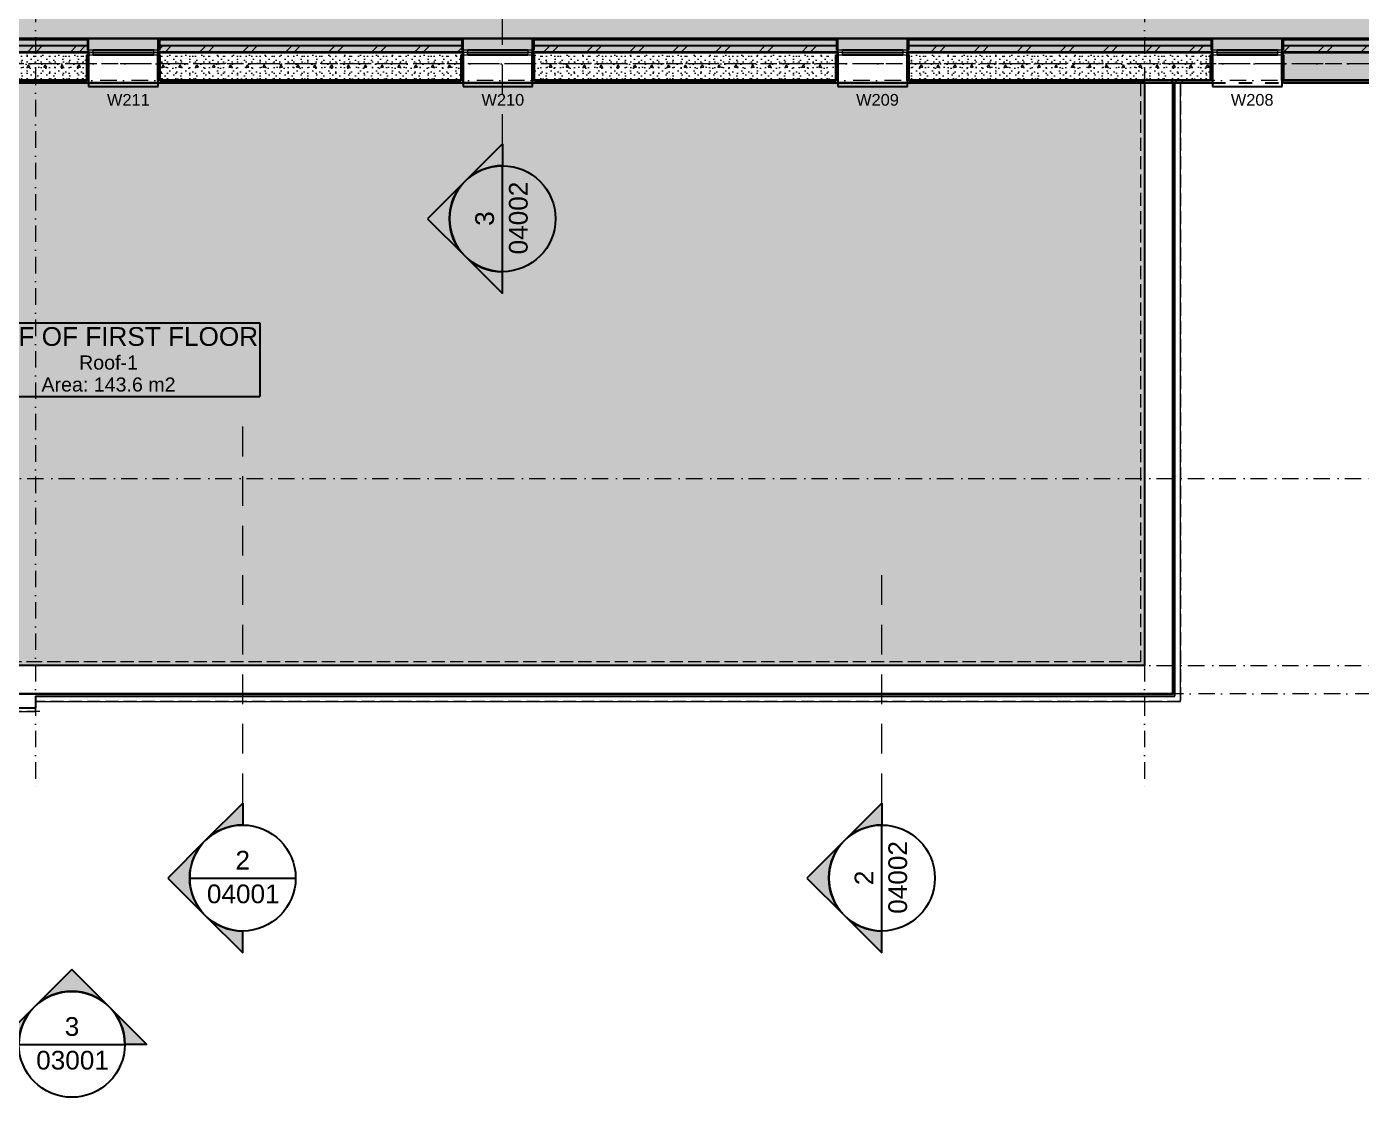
# Model space of a CAD drawing. Header units: millimetres. Extents: x -14278 to 101222, y -22378 to 34603.
# Drawn here: x 75773 to 90033, y -6258 to 5178 of the extents above; entities that cross this region are included whole.
import ezdxf
from ezdxf.enums import TextEntityAlignment as Align

# ---------------------------------------------------------------- set-up
doc = ezdxf.new("R2010")
doc.units = ezdxf.units.MM
doc.header["$MEASUREMENT"] = 0
for name, pattern in [('Dashed', [282.222223, 141.111112, -141.111112]), ('Dot & Dashed', [335.138881, 176.388884, -88.194442, 0, -70.555556]), ('Hidden Line', [195.611112, 141.111112, -54.5]), ('Long Dashed', [529.166651, 317.499995, -211.666656]), ('Wipeout_Contour', [1000, 0, -1000])]:
    doc.linetypes.add(name, pattern=pattern)
for name, color, linetype in [('A-Ee_40_20-M_GeneralFFAndEInternalFixed', 7, 'Continuous'), ('A-Zz_20_10_90-T_TextWindow', 7, 'Continuous'), ('A-Zz_60_50_30-P_MarkerElevation', 7, 'Continuous'), ('A-Zz_60_50_80-P_MarkerSection', 7, 'Continuous'), ('NewA-Ee_25_10-M_WallsExternal', 7, 'Continuous'), ('NewA-Ee_30_10-M_Roofs', 7, 'Continuous'), ('NewA-Ee_30_40-M_Floors', 7, 'Continuous'), ('NewA-SL-M_SpacesExternal', 7, 'Continuous'), ('NewA-SL-M_SpacesInternal', 7, 'Continuous'), ('NewA-Ss_30_25-M_CeilingAndSoffitSystems', 7, 'Continuous'), ('NewA-Zz_35_40_80-M_GridStructural', 7, 'Continuous'), ('NewA-Zz_50_90_00-M_GrossInternal', 7, 'Continuous'), ('NewA-Zz_60_50_90-P_VoidOpening', 7, 'Continuous')]:
    doc.layers.add(name, color=color, linetype=linetype)
doc.styles.add('GENERATED_STYLE_1', font='')
doc.styles.get('GENERATED_STYLE_1').set_extended_font_data('Arial')
pattern_1 = [(0, (59666.91, -1647.22), (0, 86.60254), [0, -50]), (0, (59691.91, -1603.92), (0, 86.60254), [0, -50])]
pattern_2 = [(45, (59666.9, -1647.22), (-229.8097, 229.8097), []), (45, (59620.95, -1601.26), (-229.8097, 229.8097), [])]
pattern_3 = [(0, (59666.9, -1647.22), (0, 311.7692), [30, -150]), (0, (59756.9, -1491.34), (0, 311.7692), [30, -150]), (60, (59666.9, -1647.22), (-270, 155.8846), [30, -150]), (60, (59846.9, -1647.22), (-270, 155.8846), [30, -150]), (120, (59696.9, -1647.22), (270, 155.8846), [30, -150]), (120, (59876.9, -1647.22), (270, 155.8846), [30, -150]), (0, (59666.91, -1617.224), (0, 60), [0, -60, 0, -90]), (45, (59696.91, -1617.224), (-42.42641, 42.42641), [0, -45, 0, -75])]
pattern_4 = [(45, (59666.91, -1472.224), (-55.68466, 55.68466), [0, -52.5, 0, -78.75]), (110, (59841.91, -1472.224), (74.0008, 26.93409), [0, -38.5, 0, -66.5])]

# ---------------------------------------------------------------- blocks, each defined once
blk = doc.blocks.new('Beam_9_2', base_point=(87717, -1647))
at = {"layer": 'NewA-Ee_25_10-M_WallsExternal', "linetype": 'Continuous'}
for p, q in [((87717, 4578), (68017, 4578)), ((87717, 4578), (87717, -1647)), ((87717, -1647), (68017, -1647))]:
    blk.add_line(p, q, dxfattribs=at)
at = {"layer": 'NewA-Ee_25_10-M_WallsExternal', "color": 251, "linetype": 'Dot & Dashed', "lineweight": 13}
blk.add_line((87717, -1647), (68017, -1647), dxfattribs=at)
blk = doc.blocks.new('Slab_29_2', base_point=(91917, 4903))
at = {"layer": 'NewA-Ee_30_40-M_Floors', "linetype": 'Continuous', "lineweight": 13}
blk.add_hatch(color=254, dxfattribs=at).paths.add_polyline_path([(91917, 4903), (91917, 11200), (94367, 11200), (94367, 13452), (59817, 13452), (59817, 4903)])
at = {"layer": 'NewA-Ee_30_40-M_Floors', "color": 6, "linetype": 'Continuous', "lineweight": 13, "flags": 128}
blk.add_lwpolyline([(91917, 4903), (59817, 4903), (59817, 13452), (94367, 13452), (94367, 11200), (91917, 11200)], close=True, dxfattribs=at)
blk = doc.blocks.new('HALL_217_37_2', base_point=(63401, 5739))
at = {"layer": 'NewA-SL-M_SpacesInternal', "color": 253, "linetype": 'Continuous', "lineweight": 13}
blk.add_line((65167, 5053), (91917, 5053), dxfattribs=at)
at = {"layer": 'NewA-SL-M_SpacesInternal', "color": 5, "lineweight": 70, "style": 'GENERATED_STYLE_1'}
for tag, height, p in [('ROOM_NAME', 200, (63401, 6047)), ('ROOM_NUMBER', 150, (63401, 5744)), ('adj_text', 150, (63401, 5508))]:
    blk.add_attdef(tag, text='', height=height, dxfattribs=at).set_placement(p, align=Align.TOP_CENTER)
blk = doc.blocks.new('ROOF OF FIRST FLOOR_Roof-1_48_2', base_point=(76647, 1660))
at = {"layer": 'NewA-SL-M_SpacesExternal', "color": 253, "linetype": 'Continuous', "lineweight": 13}
for p, q in [((88100, 4578), (65642, 4578)), ((88100, -2030), (88100, 4578)), ((67527, -2137), (75867, -2137)), ((75867, -2137), (75867, -2030)), ((75867, -2030), (88100, -2030))]:
    blk.add_line(p, q, dxfattribs=at)
at = {"layer": 'NewA-SL-M_SpacesExternal', "linetype": 'Continuous'}
for p, q in [((75030, 2014), (78264, 2014)), ((78264, 2014), (78264, 1700)), ((78264, 1700), (78264, 1464)), ((78264, 1464), (78264, 1228)), ((75030, 1228), (78264, 1228))]:
    blk.add_line(p, q, dxfattribs=at)
at = {"layer": 'NewA-SL-M_SpacesExternal', "color": 5, "lineweight": 70, "style": 'GENERATED_STYLE_1'}
for tag, height, p in [('ROOM_NAME', 200, (76647, 1968)), ('ROOM_NUMBER', 150, (76647, 1665)), ('adj_text', 150, (76647, 1430))]:
    blk.add_attdef(tag, text='', height=height, dxfattribs=at).set_placement(p, align=Align.TOP_CENTER)
blk = doc.blocks.new('Slab_46_2', base_point=(91917, 5053))
at = {"layer": 'NewA-Ss_30_25-M_CeilingAndSoffitSystems', "linetype": 'Continuous', "lineweight": 0}
blk.add_hatch(color=255, dxfattribs=at).paths.add_polyline_path([(91917, 5053), (91917, 6348), (63640, 6348), (63640, 8809), (62340, 8809), (62340, 5048)])
at = {"layer": 'NewA-Ss_30_25-M_CeilingAndSoffitSystems', "color": 6, "linetype": 'Continuous', "lineweight": 13, "flags": 128}
blk.add_lwpolyline([(91917, 5053), (62340, 5048), (62340, 8809), (63640, 8809), (63640, 6348), (91917, 6348)], close=True, dxfattribs=at)
blk = doc.blocks.new('Window 19_4')
at = {"layer": 'NewA-Ee_25_10-M_WallsExternal', "linetype": 'Continuous'}
for p, q in [((-372, 300), (-372, 340)), ((-372, 340), (372, 340)), ((372, 340), (372, 300)), ((-322, 0), (322, 0)), ((-372, -25), (-372, -50)), ((-322, -25), (322, -25)), ((322, -50), (-322, -50)), ((372, -25), (372, -50)), ((-372, -175), (372, -175))]:
    blk.add_line(p, q, dxfattribs=at)
at = {"layer": 'NewA-Ee_25_10-M_WallsExternal', "linetype": 'Dashed'}
blk.add_line((-372, 300), (372, 300), dxfattribs=at)
at = {"layer": 'NewA-Ee_25_10-M_WallsExternal', "color": 24, "linetype": 'Continuous', "lineweight": 13}
for p, q in [((-372, 0), (-322, 0)), ((-322, 0), (-322, -50)), ((322, -50), (322, 0)), ((322, 0), (372, 0)), ((-322, -50), (-372, -50)), ((372, -50), (322, -50))]:
    blk.add_line(p, q, dxfattribs=at)
at = {"layer": 'NewA-Ee_25_10-M_WallsExternal', "color": 92, "linetype": 'Continuous', "lineweight": 35}
for p, q in [((-372, 0), (-372, -25)), ((372, 0), (372, -25))]:
    blk.add_line(p, q, dxfattribs=at)
blk = doc.blocks.new('Wall_71_2', base_point=(94517, 4903))
at = {"layer": 'NewA-Ee_25_10-M_WallsExternal', "linetype": 'Continuous', "lineweight": 13}
h = blk.add_hatch(dxfattribs=at)
h.set_pattern_fill('Plaster_0002', color=6, style=0, pattern_type=2)
h.set_pattern_definition(pattern_1)
h.paths.add_polyline_path([(76421, 5053), (73188, 5053), (73188, 5037), (76421, 5037)])
h = blk.add_hatch(dxfattribs=at)
h.set_pattern_fill('Plaster_0002', color=6, style=0, pattern_type=2)
h.set_pattern_definition(pattern_1)
h.paths.add_polyline_path([(76421, 5053), (76421, 4928), (76434, 4928), (76434, 5053)])
h = blk.add_hatch(dxfattribs=at)
h.set_pattern_fill('Plaster_0002', color=6, style=0, pattern_type=2)
h.set_pattern_definition(pattern_1)
h.paths.add_polyline_path([(77191, 5053), (77178, 5053), (77178, 4928), (77191, 4928)])
h = blk.add_hatch(dxfattribs=at)
h.set_pattern_fill('Plaster_0002', color=6, style=0, pattern_type=2)
h.set_pattern_definition(pattern_1)
h.paths.add_polyline_path([(77191, 5037), (80422, 5037), (80422, 5053), (77191, 5053)])
h = blk.add_hatch(dxfattribs=at)
h.set_pattern_fill('Plaster_0002', color=6, style=0, pattern_type=2)
h.set_pattern_definition(pattern_1)
h.paths.add_polyline_path([(80422, 5053), (80422, 4928), (80435, 4928), (80435, 5053)])
h = blk.add_hatch(dxfattribs=at)
h.set_pattern_fill('Plaster_0002', color=6, style=0, pattern_type=2)
h.set_pattern_definition(pattern_1)
h.paths.add_polyline_path([(81192, 5053), (81179, 5053), (81179, 4928), (81192, 4928)])
h = blk.add_hatch(dxfattribs=at)
h.set_pattern_fill('Plaster_0002', color=6, style=0, pattern_type=2)
h.set_pattern_definition(pattern_1)
h.paths.add_polyline_path([(84426, 5053), (81192, 5053), (81192, 5037), (84426, 5037)])
h = blk.add_hatch(dxfattribs=at)
h.set_pattern_fill('Plaster_0002', color=6, style=0, pattern_type=2)
h.set_pattern_definition(pattern_1)
h.paths.add_polyline_path([(84426, 5053), (84426, 4928), (84439, 4928), (84439, 5053)])
h = blk.add_hatch(dxfattribs=at)
h.set_pattern_fill('Plaster_0002', color=6, style=0, pattern_type=2)
h.set_pattern_definition(pattern_1)
h.paths.add_polyline_path([(85196, 5053), (85183, 5053), (85183, 4928), (85196, 4928)])
h = blk.add_hatch(dxfattribs=at)
h.set_pattern_fill('Plaster_0002', color=6, style=0, pattern_type=2)
h.set_pattern_definition(pattern_1)
h.paths.add_polyline_path([(88429, 5053), (85196, 5053), (85196, 5037), (88429, 5037)])
h = blk.add_hatch(dxfattribs=at)
h.set_pattern_fill('Plaster_0002', color=6, style=0, pattern_type=2)
h.set_pattern_definition(pattern_1)
h.paths.add_polyline_path([(88429, 5053), (88429, 4928), (88442, 4928), (88442, 5053)])
h = blk.add_hatch(dxfattribs=at)
h.set_pattern_fill('Plaster_0002', color=6, style=0, pattern_type=2)
h.set_pattern_definition(pattern_1)
h.paths.add_polyline_path([(89199, 5053), (89186, 5053), (89186, 4928), (89199, 4928)])
h = blk.add_hatch(dxfattribs=at)
h.set_pattern_fill('Plaster_0002', color=6, style=0, pattern_type=2)
h.set_pattern_definition(pattern_1)
h.paths.add_polyline_path([(94367, 5053), (89199, 5053), (89199, 5037), (94383, 5037)])
h = blk.add_hatch(dxfattribs=at)
h.set_pattern_fill('Insulation_0002', color=6, style=0, pattern_type=2)
h.set_pattern_definition(pattern_2)
h.paths.add_polyline_path([(73188, 4928), (73175, 4928), (73175, 4903), (76434, 4903), (76434, 4928), (76421, 4928), (76421, 4973), (73188, 4973)])
h = blk.add_hatch(dxfattribs=at)
h.set_pattern_fill('Structural_Concrete_0002', color=6, style=0, pattern_type=2)
h.set_pattern_definition(pattern_3)
h.paths.add_polyline_path([(73175, 4903), (73175, 4878), (73195, 4878), (73195, 4603), (76414, 4603), (76414, 4878), (76434, 4878), (76434, 4903)])
h = blk.add_hatch(dxfattribs=at)
h.set_pattern_fill('Render_0002', color=6, style=0, pattern_type=2)
h.set_pattern_definition(pattern_4)
h.paths.add_polyline_path([(76414, 4578), (76434, 4578), (76434, 4878), (76414, 4878)])
h = blk.add_hatch(dxfattribs=at)
h.set_pattern_fill('Insulation_0002', color=6, style=0, pattern_type=2)
h.set_pattern_definition(pattern_2)
h.paths.add_polyline_path([(77178, 4903), (80435, 4903), (80435, 4928), (80422, 4928), (80422, 4973), (77191, 4973), (77191, 4928), (77178, 4928)])
h = blk.add_hatch(dxfattribs=at)
h.set_pattern_fill('Structural_Concrete_0002', color=6, style=0, pattern_type=2)
h.set_pattern_definition(pattern_3)
h.paths.add_polyline_path([(77178, 4878), (77198, 4878), (77198, 4603), (80415, 4603), (80415, 4878), (80435, 4878), (80435, 4903), (77178, 4903)])
h = blk.add_hatch(dxfattribs=at)
h.set_pattern_fill('Render_0002', color=6, style=0, pattern_type=2)
h.set_pattern_definition(pattern_4)
h.paths.add_polyline_path([(77198, 4578), (77198, 4878), (77178, 4878), (77178, 4578)])
h = blk.add_hatch(dxfattribs=at)
h.set_pattern_fill('Render_0002', color=6, style=0, pattern_type=2)
h.set_pattern_definition(pattern_4)
h.paths.add_polyline_path([(80415, 4578), (80435, 4578), (80435, 4878), (80415, 4878)])
h = blk.add_hatch(dxfattribs=at)
h.set_pattern_fill('Insulation_0002', color=6, style=0, pattern_type=2)
h.set_pattern_definition(pattern_2)
h.paths.add_polyline_path([(81192, 4928), (81179, 4928), (81179, 4903), (84439, 4903), (84439, 4928), (84426, 4928), (84426, 4973), (81192, 4973)])
h = blk.add_hatch(dxfattribs=at)
h.set_pattern_fill('Structural_Concrete_0002', color=6, style=0, pattern_type=2)
h.set_pattern_definition(pattern_3)
h.paths.add_polyline_path([(81179, 4878), (81200, 4878), (81200, 4603), (84419, 4603), (84419, 4878), (84439, 4878), (84439, 4903), (81179, 4903)])
h = blk.add_hatch(dxfattribs=at)
h.set_pattern_fill('Render_0002', color=6, style=0, pattern_type=2)
h.set_pattern_definition(pattern_4)
h.paths.add_polyline_path([(81200, 4578), (81200, 4878), (81179, 4878), (81179, 4578)])
h = blk.add_hatch(dxfattribs=at)
h.set_pattern_fill('Render_0002', color=6, style=0, pattern_type=2)
h.set_pattern_definition(pattern_4)
h.paths.add_polyline_path([(84419, 4578), (84439, 4578), (84439, 4878), (84419, 4878)])
h = blk.add_hatch(dxfattribs=at)
h.set_pattern_fill('Insulation_0002', color=6, style=0, pattern_type=2)
h.set_pattern_definition(pattern_2)
h.paths.add_polyline_path([(85183, 4928), (85183, 4903), (88442, 4903), (88442, 4928), (88429, 4928), (88429, 4973), (85196, 4973), (85196, 4928)])
h = blk.add_hatch(dxfattribs=at)
h.set_pattern_fill('Structural_Concrete_0002', color=6, style=0, pattern_type=2)
h.set_pattern_definition(pattern_3)
h.paths.add_polyline_path([(85183, 4903), (85183, 4878), (85203, 4878), (85203, 4603), (88422, 4603), (88422, 4878), (88442, 4878), (88442, 4903)])
h = blk.add_hatch(dxfattribs=at)
h.set_pattern_fill('Render_0002', color=6, style=0, pattern_type=2)
h.set_pattern_definition(pattern_4)
h.paths.add_polyline_path([(85203, 4578), (85203, 4878), (85183, 4878), (85183, 4578)])
h = blk.add_hatch(dxfattribs=at)
h.set_pattern_fill('Render_0002', color=6, style=0, pattern_type=2)
h.set_pattern_definition(pattern_4)
h.paths.add_polyline_path([(88422, 4578), (88442, 4578), (88442, 4878), (88422, 4878)])
h = blk.add_hatch(dxfattribs=at)
h.set_pattern_fill('Insulation_0002', color=6, style=0, pattern_type=2)
h.set_pattern_definition(pattern_2)
h.paths.add_polyline_path([(89186, 4928), (89186, 4903), (94517, 4903), (94447, 4973), (89199, 4973), (89199, 4928)])
h = blk.add_hatch(dxfattribs=at)
h.set_pattern_fill('Structural_Concrete_0002', color=6, style=0, pattern_type=2)
h.set_pattern_definition(pattern_3)
h.paths.add_polyline_path([(94517, 4903), (89186, 4903), (89186, 4878), (89206, 4878), (89206, 4603), (94817, 4603)])
h = blk.add_hatch(dxfattribs=at)
h.set_pattern_fill('Render_0002', color=6, style=0, pattern_type=2)
h.set_pattern_definition(pattern_4)
h.paths.add_polyline_path([(89206, 4578), (89206, 4878), (89186, 4878), (89186, 4578)])
h = blk.add_hatch(dxfattribs=at)
h.set_pattern_fill('Render_0002', color=6, style=0, pattern_type=2)
h.set_pattern_definition(pattern_4)
h.paths.add_polyline_path([(76414, 4598), (73195, 4598), (73195, 4578), (76414, 4578)])
h = blk.add_hatch(dxfattribs=at)
h.set_pattern_fill('Render_0002', color=6, style=0, pattern_type=2)
h.set_pattern_definition(pattern_4)
h.paths.add_polyline_path([(80415, 4598), (77198, 4598), (77198, 4578), (80415, 4578)])
h = blk.add_hatch(dxfattribs=at)
h.set_pattern_fill('Render_0002', color=6, style=0, pattern_type=2)
h.set_pattern_definition(pattern_4)
h.paths.add_polyline_path([(84419, 4598), (81200, 4598), (81200, 4578), (84419, 4578)])
h = blk.add_hatch(dxfattribs=at)
h.set_pattern_fill('Render_0002', color=6, style=0, pattern_type=2)
h.set_pattern_definition(pattern_4)
h.paths.add_polyline_path([(88422, 4598), (85203, 4598), (85203, 4578), (88422, 4578)])
h = blk.add_hatch(dxfattribs=at)
h.set_pattern_fill('Render_0002', color=6, style=0, pattern_type=2)
h.set_pattern_definition(pattern_4)
h.paths.add_polyline_path([(94822, 4598), (89206, 4598), (89206, 4578), (94842, 4578)])
at = {"layer": 'NewA-Ee_25_10-M_WallsExternal', "linetype": 'Continuous'}
for p, q in [((76421, 5037), (73188, 5037)), ((76421, 5053), (76434, 5053)), ((76421, 5037), (76421, 4928)), ((76434, 4928), (76434, 5053)), ((76434, 5037), (76434, 5053)), ((76434, 4973), (76434, 5037)), ((77191, 5053), (77178, 5053)), ((77178, 4928), (77178, 5053)), ((77178, 5037), (77178, 5053)), ((77178, 4973), (77178, 5037)), ((80422, 5037), (77191, 5037)), ((77191, 5037), (77191, 4928)), ((80422, 5053), (80435, 5053)), ((80422, 5037), (80422, 4928)), ((80435, 4928), (80435, 5053)), ((80435, 5037), (80435, 5053)), ((80435, 4973), (80435, 5037)), ((81192, 5053), (81179, 5053)), ((81179, 4928), (81179, 5053)), ((81179, 5037), (81179, 5053)), ((81179, 4973), (81179, 5037)), ((84426, 5037), (81192, 5037)), ((81192, 5037), (81192, 4928)), ((84426, 5053), (84439, 5053)), ((84426, 5037), (84426, 4928)), ((84439, 4928), (84439, 5053)), ((84439, 5037), (84439, 5053)), ((84439, 4973), (84439, 5037)), ((85196, 5053), (85183, 5053)), ((85183, 4928), (85183, 5053)), ((85183, 5037), (85183, 5053)), ((85183, 4973), (85183, 5037)), ((88429, 5037), (85196, 5037)), ((85196, 5037), (85196, 4928)), ((88429, 5053), (88442, 5053)), ((88429, 5037), (88429, 4928)), ((88442, 4928), (88442, 5053)), ((88442, 5037), (88442, 5053)), ((88442, 4973), (88442, 5037)), ((89199, 5053), (89186, 5053)), ((89186, 4928), (89186, 5053)), ((89186, 5037), (89186, 5053)), ((89186, 4973), (89186, 5037)), ((94383, 5037), (89199, 5037)), ((89199, 5037), (89199, 4928)), ((76421, 4973), (73188, 4973)), ((76414, 4878), (76434, 4878)), ((76414, 4598), (76414, 4878)), ((76421, 4928), (76434, 4928)), ((76434, 4928), (76434, 4973)), ((76434, 4903), (76434, 4928)), ((76434, 4878), (76434, 4578)), ((77178, 4928), (77178, 4973)), ((77191, 4928), (77178, 4928)), ((77178, 4903), (77178, 4928)), ((77198, 4878), (77178, 4878)), ((77178, 4878), (77178, 4578)), ((80422, 4973), (77191, 4973)), ((77198, 4598), (77198, 4878)), ((80415, 4878), (80435, 4878)), ((80415, 4598), (80415, 4878)), ((80422, 4928), (80435, 4928)), ((80435, 4928), (80435, 4973)), ((80435, 4903), (80435, 4928)), ((80435, 4878), (80435, 4578)), ((81179, 4928), (81179, 4973)), ((81192, 4928), (81179, 4928)), ((81179, 4903), (81179, 4928)), ((81200, 4878), (81179, 4878)), ((81179, 4878), (81179, 4578)), ((84426, 4973), (81192, 4973)), ((81200, 4598), (81200, 4878)), ((84419, 4878), (84439, 4878)), ((84419, 4598), (84419, 4878)), ((84426, 4928), (84439, 4928)), ((84439, 4928), (84439, 4973)), ((84439, 4903), (84439, 4928)), ((84439, 4878), (84439, 4578)), ((85183, 4928), (85183, 4973)), ((85196, 4928), (85183, 4928)), ((85183, 4903), (85183, 4928)), ((85203, 4878), (85183, 4878)), ((85183, 4878), (85183, 4578)), ((88429, 4973), (85196, 4973)), ((85203, 4598), (85203, 4878)), ((88422, 4878), (88442, 4878)), ((88422, 4598), (88422, 4878)), ((88429, 4928), (88442, 4928)), ((88442, 4928), (88442, 4973)), ((88442, 4903), (88442, 4928)), ((88442, 4878), (88442, 4578)), ((89186, 4928), (89186, 4973)), ((89199, 4928), (89186, 4928)), ((89186, 4903), (89186, 4928)), ((89206, 4878), (89186, 4878)), ((89186, 4878), (89186, 4578)), ((94447, 4973), (89199, 4973)), ((89206, 4598), (89206, 4878)), ((76414, 4598), (73195, 4598)), ((76414, 4578), (76434, 4578)), ((76434, 4578), (76434, 4598)), ((77178, 4578), (77178, 4598)), ((77198, 4578), (77178, 4578)), ((80415, 4598), (77198, 4598)), ((80415, 4578), (80435, 4578)), ((80435, 4578), (80435, 4598)), ((81179, 4578), (81179, 4598)), ((81200, 4578), (81179, 4578)), ((84419, 4598), (81200, 4598)), ((84419, 4578), (84439, 4578)), ((84439, 4578), (84439, 4598)), ((85183, 4578), (85183, 4598)), ((85203, 4578), (85183, 4578)), ((88422, 4598), (85203, 4598)), ((88422, 4578), (88442, 4578)), ((88442, 4578), (88442, 4598)), ((89186, 4578), (89186, 4598)), ((89206, 4578), (89186, 4578)), ((94822, 4598), (89206, 4598))]:
    blk.add_line(p, q, dxfattribs=at)
at = {"layer": 'NewA-Ee_25_10-M_WallsExternal', "color": 92, "linetype": 'Continuous', "lineweight": 35}
for p, q in [((76434, 4903), (73175, 4903)), ((76434, 4878), (76434, 4903)), ((76434, 4603), (76434, 4878)), ((80435, 4903), (77178, 4903)), ((77178, 4878), (77178, 4903)), ((77178, 4603), (77178, 4878)), ((80435, 4878), (80435, 4903)), ((80435, 4603), (80435, 4878)), ((84439, 4903), (81179, 4903)), ((81179, 4878), (81179, 4903)), ((81179, 4603), (81179, 4878)), ((84439, 4878), (84439, 4903)), ((84439, 4603), (84439, 4878)), ((88442, 4903), (85183, 4903)), ((85183, 4878), (85183, 4903)), ((85183, 4603), (85183, 4878)), ((88442, 4878), (88442, 4903)), ((88442, 4603), (88442, 4878)), ((94517, 4903), (89186, 4903)), ((89186, 4878), (89186, 4903)), ((89186, 4603), (89186, 4878)), ((76414, 4603), (73195, 4603)), ((80415, 4603), (77198, 4603)), ((84419, 4603), (81200, 4603)), ((88422, 4603), (85203, 4603)), ((94817, 4603), (89206, 4603))]:
    blk.add_line(p, q, dxfattribs=at)
at = {"layer": 'NewA-Ee_25_10-M_WallsExternal', "linetype": 'Continuous', "flags": 128}
for points in [[(76421, 5053), (73188, 5053)], [(80422, 5053), (77191, 5053)], [(84426, 5053), (81192, 5053)], [(88429, 5053), (85196, 5053)], [(94367, 5053), (89199, 5053)], [(73195, 4578), (76414, 4578)], [(77198, 4578), (80415, 4578)], [(81200, 4578), (84419, 4578)], [(85203, 4578), (88422, 4578)], [(89206, 4578), (94842, 4578)]]:
    blk.add_lwpolyline(points, dxfattribs=at)
at = {"layer": 'NewA-Ee_25_10-M_WallsExternal', "linetype": 'Continuous', "xscale": -1, "zscale": 1000, "rotation": 180}
for p in [(76806, 4878), (80807, 4878), (84811, 4878), (88814, 4878)]:
    blk.add_blockref('Window 19_4', p, dxfattribs=at)
blk = doc.blocks.new('Wall_73_2', base_point=(68017, -1647))
at = {"color": 254, "linetype": 'Wipeout_Contour', "lineweight": 0, "ltscale": 287558.372528}
blk.add_wipeout([(75867, -1647), (68017, -1647), (67717, -1947), (75867, -1947)], dxfattribs=at).dxf.layer = 'NewA-Ee_25_10-M_WallsExternal'
at = {"layer": 'NewA-Ee_25_10-M_WallsExternal', "linetype": 'Continuous', "flags": 128}
blk.add_lwpolyline([(75867, -1647), (68017, -1647)], dxfattribs=at)
at = {"color": 254, "linetype": 'Wipeout_Contour', "lineweight": 0, "ltscale": 287127.779694}
blk.add_wipeout([(75867, -1952), (67712, -1952), (67567, -2097), (75867, -2097)], dxfattribs=at).dxf.layer = 'NewA-Ee_25_10-M_WallsExternal'
at = {"layer": 'NewA-Ee_25_10-M_WallsExternal', "linetype": 'Continuous'}
for p, q in [((75867, -1952), (67712, -1952)), ((75867, -1947), (67717, -1947))]:
    blk.add_line(p, q, dxfattribs=at)
at = {"layer": 'NewA-Ee_25_10-M_WallsExternal', "linetype": 'Continuous', "flags": 128}
for points in [[(75867, -1972), (75867, -2097)], [(67567, -2097), (75867, -2097)]]:
    blk.add_lwpolyline(points, dxfattribs=at)
blk = doc.blocks.new('Wall_74_2', base_point=(87717, -1647))
at = {"color": 254, "linetype": 'Wipeout_Contour', "lineweight": 0, "ltscale": 351743.078293}
blk.add_wipeout([(87717, 4578), (87717, -1647), (88017, -1947), (88017, 4578)], dxfattribs=at).dxf.layer = 'NewA-Ee_25_10-M_WallsExternal'
at = {"layer": 'NewA-Ee_25_10-M_WallsExternal', "linetype": 'Continuous', "flags": 128}
blk.add_lwpolyline([(87717, 4578), (87717, -1647)], dxfattribs=at)
at = {"color": 254, "linetype": 'Wipeout_Contour', "lineweight": 0, "ltscale": 352408.706754}
blk.add_wipeout([(88022, 4578), (88022, -1952), (88042, -1972), (88042, 4578)], dxfattribs=at).dxf.layer = 'NewA-Ee_25_10-M_WallsExternal'
at = {"layer": 'NewA-Ee_25_10-M_WallsExternal', "linetype": 'Continuous'}
for p, q in [((88017, 4578), (88017, -1947)), ((88022, 4578), (88022, -1952))]:
    blk.add_line(p, q, dxfattribs=at)
at = {"layer": 'NewA-Ee_25_10-M_WallsExternal', "linetype": 'Continuous', "flags": 128}
for points in [[(87717, 4578), (88017, 4578)], [(88022, 4578), (88042, 4578)], [(88042, -1972), (88042, 4578)]]:
    blk.add_lwpolyline(points, dxfattribs=at)
blk = doc.blocks.new('Wall_132_2', base_point=(75867, -1647))
at = {"color": 254, "linetype": 'Wipeout_Contour', "lineweight": 0, "ltscale": 327547.585716}
blk.add_wipeout([(87717, -1647), (75867, -1647), (75867, -1947), (88017, -1947)], dxfattribs=at).dxf.layer = 'NewA-Ee_25_10-M_WallsExternal'
at = {"layer": 'NewA-Ee_25_10-M_WallsExternal', "linetype": 'Continuous', "flags": 128}
blk.add_lwpolyline([(87717, -1647), (75867, -1647)], dxfattribs=at)
at = {"color": 254, "linetype": 'Wipeout_Contour', "lineweight": 0, "ltscale": 327891.833194}
blk.add_wipeout([(88022, -1952), (75867, -1952), (75867, -1972), (88042, -1972)], dxfattribs=at).dxf.layer = 'NewA-Ee_25_10-M_WallsExternal'
at = {"layer": 'NewA-Ee_25_10-M_WallsExternal', "linetype": 'Continuous'}
for p, q in [((88017, -1947), (75867, -1947)), ((88022, -1952), (75867, -1952))]:
    blk.add_line(p, q, dxfattribs=at)
at = {"layer": 'NewA-Ee_25_10-M_WallsExternal', "linetype": 'Continuous', "flags": 128}
blk.add_lwpolyline([(75867, -1972), (88042, -1972)], dxfattribs=at)
blk = doc.blocks.new('Standard grid marker')
at = {"layer": 'NewA-Zz_35_40_80-M_GridStructural', "color": 6, "linetype": 'Dot & Dashed', "lineweight": 13}
for p, q in [((1000, 0), (18131, 0)), ((18131, 0), (19131, 0))]:
    blk.add_line(p, q, dxfattribs=at)
at = {"layer": 'NewA-Zz_35_40_80-M_GridStructural', "style": 'GENERATED_STYLE_1'}
blk.add_attdef('AC_MarkerText_1', text='', height=250, rotation=90, dxfattribs=at).set_placement((-250, 14), align=Align.MIDDLE_CENTER)
blk = doc.blocks.new('Standard grid marker_2')
at = {"layer": 'NewA-Zz_35_40_80-M_GridStructural', "color": 6, "linetype": 'Dot & Dashed', "lineweight": 13}
blk.add_line((1000, 0), (40176, 0), dxfattribs=at)
at = {"layer": 'NewA-Zz_35_40_80-M_GridStructural', "style": 'GENERATED_STYLE_1'}
blk.add_attdef('AC_MarkerText_1', text='', height=250, dxfattribs=at).set_placement((41426, 14), align=Align.MIDDLE_CENTER)
blk = doc.blocks.new('Standard grid marker_4')
at = {"layer": 'NewA-Zz_35_40_80-M_GridStructural', "color": 6, "linetype": 'Dot & Dashed', "lineweight": 13}
blk.add_line((1000, 0), (40176, 0), dxfattribs=at)
blk = doc.blocks.new('Beam_12_2', base_point=(87717, -1647))
at = {"layer": 'NewA-Ee_25_10-M_WallsExternal', "color": 6, "linetype": 'Hidden Line', "lineweight": 13}
for p, q in [((87675, -1605), (75867, -1605)), ((88100, -2030), (75867, -2030))]:
    blk.add_line(p, q, dxfattribs=at)
at = {"layer": 'NewA-Ee_25_10-M_WallsExternal', "color": 251, "linetype": 'Dot & Dashed', "lineweight": 13}
blk.add_line((87717, -1647), (75867, -1647), dxfattribs=at)
blk = doc.blocks.new('Beam_13_2', base_point=(87717, 4578))
at = {"layer": 'NewA-Ee_25_10-M_WallsExternal', "color": 6, "linetype": 'Hidden Line', "lineweight": 13}
for p, q in [((87675, 4578), (87675, -1605)), ((87675, 4578), (88100, 4578)), ((88100, 4578), (88100, -2030))]:
    blk.add_line(p, q, dxfattribs=at)
at = {"layer": 'NewA-Ee_25_10-M_WallsExternal', "color": 251, "linetype": 'Dot & Dashed', "lineweight": 13}
blk.add_line((87717, 4578), (87717, -1647), dxfattribs=at)
blk = doc.blocks.new('Beam_15_2', base_point=(75912, -1647))
at = {"layer": 'NewA-Ee_25_10-M_WallsExternal', "color": 251, "linetype": 'Dot & Dashed', "lineweight": 13}
blk.add_line((75912, -1647), (68017, -1647), dxfattribs=at)
at = {"layer": 'NewA-Ee_25_10-M_WallsExternal', "color": 6, "linetype": 'Hidden Line', "lineweight": 13}
for p, q in [((75912, -1605), (68059, -1605)), ((75912, -2137), (67527, -2137))]:
    blk.add_line(p, q, dxfattribs=at)
blk = doc.blocks.new('Beam_16_2', base_point=(94517, 4903))
at = {"layer": 'NewA-Ee_30_10-M_Roofs', "color": 251, "linetype": 'Dot & Dashed', "lineweight": 13}
blk.add_line((94517, 4903), (59667, 4903), dxfattribs=at)
at = {"layer": 'NewA-Ee_30_10-M_Roofs', "color": 6, "linetype": 'Hidden Line', "lineweight": 13}
blk.add_line((94517, 4903), (59667, 4903), dxfattribs=at)
blk = doc.blocks.new('Cutting Plane_15_2', base_point=(80857, 3126))
at = {"layer": 'A-Zz_60_50_80-P_MarkerSection', "linetype": 'Continuous'}
for points in [[(80857, 3926), (80857, 3692, 0.198912), (80457, 3526)], [(80457, 2726, -0.414214), (80457, 3526), (80057, 3126)], [(80857, 2326), (80857, 2561, -0.198912), (80457, 2726)]]:
    blk.add_hatch(color=256, dxfattribs=at).paths.add_polyline_path(points)
at = {"layer": 'A-Zz_60_50_80-P_MarkerSection', "color": 6, "linetype": 'Long Dashed', "lineweight": 13}
blk.add_line((80857, 3926), (80857, 5739), dxfattribs=at)
at = {"layer": 'A-Zz_60_50_80-P_MarkerSection', "linetype": 'Continuous'}
for p, q in [((80457, 3526), (80857, 3926)), ((80857, 3926), (80857, 3692)), ((80857, 2561), (80857, 3692)), ((80457, 3526), (80057, 3126)), ((80057, 3126), (80457, 2726)), ((80457, 2726), (80857, 2326)), ((80857, 2326), (80857, 2561))]:
    blk.add_line(p, q, dxfattribs=at)
blk.add_circle((80857, 3126), 566, dxfattribs=at)
for start, end in [(90, 135), (135, 225), (225, 270)]:
    blk.add_arc((80857, 3126), 566, start, end, dxfattribs=at)
at = {"layer": 'A-Zz_60_50_80-P_MarkerSection', "char_height": 200, "attachment_point": 7, "rotation": 90, "style": 'GENERATED_STYLE_1'}
for s, insert in [('\\A1;{\\fArial|b0|i0|c0|p34;04002}', (81129, 2745)), ('\\A1;{\\fArial|b0|i0|c0|p34;3}', (80769, 3050))]:
    blk.add_mtext(s, dxfattribs=dict(at, insert=insert))
blk = doc.blocks.new('Cutting Plane_17_2', base_point=(84910, -3916))
at = {"layer": 'A-Zz_60_50_80-P_MarkerSection', "linetype": 'Continuous'}
for points in [[(84910, -3116), (84910, -3351, 0.198912), (84510, -3516)], [(84510, -4316, -0.414214), (84510, -3516), (84110, -3916)], [(84910, -4716), (84910, -4482, -0.198912), (84510, -4316)]]:
    blk.add_hatch(color=256, dxfattribs=at).paths.add_polyline_path(points)
at = {"layer": 'A-Zz_60_50_80-P_MarkerSection', "color": 6, "linetype": 'Long Dashed', "lineweight": 13}
blk.add_line((84910, -3116), (84910, -504), dxfattribs=at)
at = {"layer": 'A-Zz_60_50_80-P_MarkerSection', "linetype": 'Continuous'}
for p, q in [((84510, -3516), (84910, -3116)), ((84910, -3116), (84910, -3351)), ((84910, -4482), (84910, -3351)), ((84510, -3516), (84110, -3916)), ((84110, -3916), (84510, -4316)), ((84510, -4316), (84910, -4716)), ((84910, -4716), (84910, -4482))]:
    blk.add_line(p, q, dxfattribs=at)
blk.add_circle((84910, -3916), 566, dxfattribs=at)
for start, end in [(90, 135), (135, 225), (225, 270)]:
    blk.add_arc((84910, -3916), 566, start, end, dxfattribs=at)
at = {"layer": 'A-Zz_60_50_80-P_MarkerSection', "char_height": 200, "attachment_point": 7, "rotation": 90, "style": 'GENERATED_STYLE_1'}
for s, insert in [('\\A1;{\\fArial|b0|i0|c0|p34;04002}', (85182, -4298)), ('\\A1;{\\fArial|b0|i0|c0|p34;2}', (84819, -3992))]:
    blk.add_mtext(s, dxfattribs=dict(at, insert=insert))
blk = doc.blocks.new('Elevation_8_2', base_point=(51854, -5693))
at = {"layer": 'A-Zz_60_50_30-P_MarkerElevation', "linetype": 'Continuous'}
for points in [[(75855, -5293, -0.414214), (76655, -5293), (76255, -4893)], [(75455, -5693), (75690, -5693, -0.198912), (75855, -5293)], [(77055, -5693), (76821, -5693, 0.198912), (76655, -5293)]]:
    blk.add_hatch(color=256, dxfattribs=at).paths.add_polyline_path(points)
for p, q in [((76255, -4893), (75855, -5293)), ((76655, -5293), (76255, -4893)), ((75855, -5293), (75455, -5693)), ((76655, -5293), (77055, -5693)), ((75455, -5693), (75690, -5693)), ((75690, -5693), (76821, -5693)), ((77055, -5693), (76821, -5693))]:
    blk.add_line(p, q, dxfattribs=at)
blk.add_circle((76255, -5693), 566, dxfattribs=at)
for start, end in [(45, 135), (135, 180), (0, 45)]:
    blk.add_arc((76255, -5693), 566, start, end, dxfattribs=at)
at = {"layer": 'A-Zz_60_50_30-P_MarkerElevation', "char_height": 200, "attachment_point": 7, "style": 'GENERATED_STYLE_1'}
for s, insert in [('\\A1;{\\fArial|b0|i0|c0|p34;3}', (76179, -5605)), ('\\A1;{\\fArial|b0|i0|c0|p34;03001}', (75874, -5965))]:
    blk.add_mtext(s, dxfattribs=dict(at, insert=insert))
blk = doc.blocks.new('Label_152_2', base_point=(88442, 4538))
at = {"layer": 'A-Zz_20_10_90-T_TextWindow', "insert": (88867, 4459), "char_height": 125, "attachment_point": 2, "style": 'GENERATED_STYLE_1'}
blk.add_mtext('\\fArial|b0|i0|c0|p34;W208\\fArial|b0|i0|c0|p34;\\fArial|b0|i0|c0|p34;\\fArial|b0|i0|c0|p34;\\fArial|b0|i0|c0|p34;\\fArial|b0|i0|c0|p34;\\fArial|b0|i0|c0|p34;\\fArial|b0|i0|c0|p34;\\fArial|b0|i0|c0|p34;\\fArial|b0|i0|c0|p34;\\fArial|b0|i0|c0|p34;\\fArial|b0|i0|c0|p34;\\fArial|b0|i0|c0|p34;\\fArial|b0|i0|c0|p34;\\fArial|b0|i0|c0|p34;\\fArial|b0|i0|c0|p34;\\fArial|b0|i0|c0|p34;\\fArial|b0|i0|c0|p34;\\fArial|b0|i0|c0|p34;\\fArial|b0|i0|c0|p34;\\fArial|b0|i0|c0|p34;\\fArial|b0|i0|c0|p34;\\fArial|b0|i0|c0|p34;\\fArial|b0|i0|c0|p34;\\fArial|b0|i0|c0|p34;\\fArial|b0|i0|c0|p34;\\fArial|b0|i0|c0|p34;\\fArial|b0|i0|c0|p34;\\fArial|b0|i0|c0|p34;\\fArial|b0|i0|c0|p34;}', dxfattribs=at)
blk = doc.blocks.new('Label_153_2', base_point=(84439, 4538))
at = {"layer": 'A-Zz_20_10_90-T_TextWindow', "insert": (84864, 4459), "char_height": 125, "attachment_point": 2, "style": 'GENERATED_STYLE_1'}
blk.add_mtext('\\fArial|b0|i0|c0|p34;W209\\fArial|b0|i0|c0|p34;\\fArial|b0|i0|c0|p34;\\fArial|b0|i0|c0|p34;\\fArial|b0|i0|c0|p34;\\fArial|b0|i0|c0|p34;\\fArial|b0|i0|c0|p34;\\fArial|b0|i0|c0|p34;\\fArial|b0|i0|c0|p34;\\fArial|b0|i0|c0|p34;\\fArial|b0|i0|c0|p34;\\fArial|b0|i0|c0|p34;\\fArial|b0|i0|c0|p34;\\fArial|b0|i0|c0|p34;\\fArial|b0|i0|c0|p34;\\fArial|b0|i0|c0|p34;\\fArial|b0|i0|c0|p34;\\fArial|b0|i0|c0|p34;\\fArial|b0|i0|c0|p34;\\fArial|b0|i0|c0|p34;\\fArial|b0|i0|c0|p34;\\fArial|b0|i0|c0|p34;\\fArial|b0|i0|c0|p34;\\fArial|b0|i0|c0|p34;\\fArial|b0|i0|c0|p34;\\fArial|b0|i0|c0|p34;\\fArial|b0|i0|c0|p34;\\fArial|b0|i0|c0|p34;\\fArial|b0|i0|c0|p34;\\fArial|b0|i0|c0|p34;}', dxfattribs=at)
blk = doc.blocks.new('Label_154_2', base_point=(80435, 4538))
at = {"layer": 'A-Zz_20_10_90-T_TextWindow', "insert": (80860, 4459), "char_height": 125, "attachment_point": 2, "style": 'GENERATED_STYLE_1'}
blk.add_mtext('\\fArial|b0|i0|c0|p34;W210\\fArial|b0|i0|c0|p34;\\fArial|b0|i0|c0|p34;\\fArial|b0|i0|c0|p34;\\fArial|b0|i0|c0|p34;\\fArial|b0|i0|c0|p34;\\fArial|b0|i0|c0|p34;\\fArial|b0|i0|c0|p34;\\fArial|b0|i0|c0|p34;\\fArial|b0|i0|c0|p34;\\fArial|b0|i0|c0|p34;\\fArial|b0|i0|c0|p34;\\fArial|b0|i0|c0|p34;\\fArial|b0|i0|c0|p34;\\fArial|b0|i0|c0|p34;\\fArial|b0|i0|c0|p34;\\fArial|b0|i0|c0|p34;\\fArial|b0|i0|c0|p34;\\fArial|b0|i0|c0|p34;\\fArial|b0|i0|c0|p34;\\fArial|b0|i0|c0|p34;\\fArial|b0|i0|c0|p34;\\fArial|b0|i0|c0|p34;\\fArial|b0|i0|c0|p34;\\fArial|b0|i0|c0|p34;\\fArial|b0|i0|c0|p34;\\fArial|b0|i0|c0|p34;\\fArial|b0|i0|c0|p34;\\fArial|b0|i0|c0|p34;\\fArial|b0|i0|c0|p34;}', dxfattribs=at)
blk = doc.blocks.new('Label_155_2', base_point=(76434, 4538))
at = {"layer": 'A-Zz_20_10_90-T_TextWindow', "insert": (76859, 4459), "char_height": 125, "attachment_point": 2, "style": 'GENERATED_STYLE_1'}
blk.add_mtext('\\fArial|b0|i0|c0|p34;W211\\fArial|b0|i0|c0|p34;\\fArial|b0|i0|c0|p34;\\fArial|b0|i0|c0|p34;\\fArial|b0|i0|c0|p34;\\fArial|b0|i0|c0|p34;\\fArial|b0|i0|c0|p34;\\fArial|b0|i0|c0|p34;\\fArial|b0|i0|c0|p34;\\fArial|b0|i0|c0|p34;\\fArial|b0|i0|c0|p34;\\fArial|b0|i0|c0|p34;\\fArial|b0|i0|c0|p34;\\fArial|b0|i0|c0|p34;\\fArial|b0|i0|c0|p34;\\fArial|b0|i0|c0|p34;\\fArial|b0|i0|c0|p34;\\fArial|b0|i0|c0|p34;\\fArial|b0|i0|c0|p34;\\fArial|b0|i0|c0|p34;\\fArial|b0|i0|c0|p34;\\fArial|b0|i0|c0|p34;\\fArial|b0|i0|c0|p34;\\fArial|b0|i0|c0|p34;\\fArial|b0|i0|c0|p34;\\fArial|b0|i0|c0|p34;\\fArial|b0|i0|c0|p34;\\fArial|b0|i0|c0|p34;\\fArial|b0|i0|c0|p34;\\fArial|b0|i0|c0|p34;}', dxfattribs=at)
blk = doc.blocks.new('Cutting Plane_22_2', base_point=(78081, -3916))
at = {"layer": 'A-Zz_60_50_80-P_MarkerSection', "linetype": 'Continuous'}
for points in [[(78081, -3116), (78081, -3351, 0.198912), (77681, -3516)], [(77681, -4316, -0.414214), (77681, -3516), (77281, -3916)], [(78081, -4716), (78081, -4482, -0.198912), (77681, -4316)]]:
    blk.add_hatch(color=256, dxfattribs=at).paths.add_polyline_path(points)
at = {"layer": 'A-Zz_60_50_80-P_MarkerSection', "color": 6, "linetype": 'Long Dashed', "lineweight": 13}
blk.add_line((78081, -3116), (78081, 1084), dxfattribs=at)
at = {"layer": 'A-Zz_60_50_80-P_MarkerSection', "linetype": 'Continuous'}
for p, q in [((77681, -3516), (78081, -3116)), ((78081, -3116), (78081, -3351)), ((77681, -3516), (77281, -3916)), ((77281, -3916), (77681, -4316)), ((77515, -3916), (78646, -3916)), ((77681, -4316), (78081, -4716)), ((78081, -4716), (78081, -4482))]:
    blk.add_line(p, q, dxfattribs=at)
blk.add_circle((78081, -3916), 566, dxfattribs=at)
for start, end in [(90, 135), (135, 225), (225, 270)]:
    blk.add_arc((78081, -3916), 566, start, end, dxfattribs=at)
at = {"layer": 'A-Zz_60_50_80-P_MarkerSection', "char_height": 200, "attachment_point": 7, "style": 'GENERATED_STYLE_1'}
for s, insert in [('\\A1;{\\fArial|b0|i0|c0|p34;2}', (78004, -3825)), ('\\A1;{\\fArial|b0|i0|c0|p34;04001}', (77699, -4188))]:
    blk.add_mtext(s, dxfattribs=dict(at, insert=insert))
blk = doc.blocks.new('Beam_18_2', base_point=(94517, 4779))
at = {"layer": 'NewA-Zz_60_50_90-P_VoidOpening', "color": 251, "linetype": 'Dot & Dashed', "lineweight": 13}
blk.add_line((94517, 4779), (59667, 4779), dxfattribs=at)
at = {"layer": 'NewA-Zz_60_50_90-P_VoidOpening', "color": 6, "linetype": 'Hidden Line', "lineweight": 13}
blk.add_line((94517, 4779), (59667, 4779), dxfattribs=at)

msp = doc.modelspace()

# ---------------------------------------------------------------- hatches: boundary and pattern name
at = {"layer": 'A-Ee_40_20-M_GeneralFFAndEInternalFixed', "linetype": 'Continuous', "lineweight": 13}
msp.add_hatch(color=9, dxfattribs=at).paths.add_polyline_path([(65641.8, 4577.9), (87716.9, 4577.9), (87716.9, -1647.2), (68016.9, -1647.2), (68016.9, 1444.5), (65641.8, 1444.5)])
at = {"layer": 'NewA-Zz_50_90_00-M_GrossInternal', "linetype": 'Continuous', "lineweight": 140}
msp.add_hatch(color=1, dxfattribs=at).paths.add_polyline_path([(59817.2, 13452.5), (94366.6, 13452.5), (94366.6, 5053.1), (65166.6, 5053.1), (65166.6, 503.1), (61717.2, 503.1), (61717.2, 5053.1), (59817.2, 5053.1)])

# ---------------------------------------------------------------- linework, layer by layer
at = {"layer": 'A-Ee_40_20-M_GeneralFFAndEInternalFixed', "linetype": 'Continuous', "flags": 128}
msp.add_lwpolyline([(65641.8, 4577.9), (87716.9, 4577.9), (87716.9, -1647.2), (68016.9, -1647.2), (68016.9, 1444.5), (65641.8, 1444.5)], close=True, dxfattribs=at)
at = {"layer": 'NewA-Zz_50_90_00-M_GrossInternal', "linetype": 'Continuous', "flags": 128}
msp.add_lwpolyline([(59817.2, 13452.5), (94366.6, 13452.5), (94366.6, 5053.1), (65166.6, 5053.1), (65166.6, 503.1), (61717.2, 503.1), (61717.2, 5053.1), (59817.2, 5053.1)], close=True, dxfattribs=at)

# ---------------------------------------------------------------- block references
at = {"layer": 'A-Zz_20_10_90-T_TextWindow', "color": 6, "linetype": 'Continuous', "lineweight": 13}
for name, p in [('Label_155_2', (76434.3, 4537.9)), ('Label_154_2', (80435.5, 4537.9)), ('Label_153_2', (84438.8, 4537.9)), ('Label_152_2', (88442.2, 4537.9))]:
    msp.add_blockref(name, p, dxfattribs=at)
at = {"layer": 'A-Zz_60_50_30-P_MarkerElevation', "color": 82, "lineweight": 13}
msp.add_blockref('Elevation_8_2', (51854.3, -5692.7), dxfattribs=at)
at = {"layer": 'A-Zz_60_50_80-P_MarkerSection', "color": 6, "lineweight": 13}
msp.add_blockref('Cutting Plane_15_2', (80856.6, 3126.4), dxfattribs=at)
at = {"layer": 'NewA-Ee_25_10-M_WallsExternal', "color": 92, "lineweight": 35}
msp.add_blockref('Wall_71_2', (94516.9, 4902.8), dxfattribs=at)
at = {"layer": 'NewA-Ee_25_10-M_WallsExternal', "color": 6, "lineweight": 13}
msp.add_blockref('Beam_9_2', (87716.9, -1647.2), dxfattribs=at)
at = {"layer": 'NewA-Ee_30_10-M_Roofs', "color": 6, "lineweight": 13}
msp.add_blockref('Beam_16_2', (94516.9, 4902.8), dxfattribs=at)
at = {"layer": 'NewA-Ee_30_40-M_Floors', "color": 6, "linetype": 'Continuous', "lineweight": 13}
msp.add_blockref('Slab_29_2', (91916.9, 4903.2), dxfattribs=at)
at = {"layer": 'NewA-SL-M_SpacesExternal', "linetype": 'Continuous'}
msp.add_blockref('ROOF OF FIRST FLOOR_Roof-1_48_2', (76647.1, 1660.5), dxfattribs=at).add_auto_attribs({'ROOM_NAME': 'ROOF OF FIRST FLOOR', 'ROOM_NUMBER': 'Roof-1', 'adj_text': 'Area: 143.6 m2'})
at = {"layer": 'NewA-SL-M_SpacesInternal', "linetype": 'Continuous'}
msp.add_blockref('HALL_217_37_2', (63400.9, 5738.7), dxfattribs=at)
at = {"layer": 'NewA-Ss_30_25-M_CeilingAndSoffitSystems', "color": 6, "linetype": 'Continuous', "lineweight": 13}
msp.add_blockref('Slab_46_2', (91916.9, 5053.1), dxfattribs=at)
at = {"layer": 'NewA-Zz_35_40_80-M_GridStructural', "color": 1, "linetype": 'Continuous', "lineweight": 18, "zscale": 1000}
msp.add_blockref('Standard grid marker_2', (58014.6, 4902.8), dxfattribs=at)
at = {"layer": 'NewA-Zz_60_50_90-P_VoidOpening', "color": 6, "lineweight": 13}
msp.add_blockref('Beam_18_2', (94516.9, 4779.5), dxfattribs=at)

# ---------------------------------------------------------------- next in the draw order: block references
at = {"layer": 'NewA-Ee_25_10-M_WallsExternal', "color": 92, "lineweight": 35}
for name, p in [('Wall_74_2', (87716.9, -1647.2)), ('Wall_73_2', (68016.9, -1647.2))]:
    msp.add_blockref(name, p, dxfattribs=at)

# ---------------------------------------------------------------- next in the draw order: block references
msp.add_blockref('Wall_132_2', (75866.9, -1647.2), dxfattribs=at)
at = {"layer": 'NewA-Zz_35_40_80-M_GridStructural', "color": 1, "linetype": 'Continuous', "lineweight": 18, "zscale": 1000, "rotation": 180}
msp.add_blockref('Standard grid marker_4', (99190.2, 4602.8), dxfattribs=at)
at = {"layer": 'NewA-Zz_35_40_80-M_GridStructural', "color": 1, "linetype": 'Continuous', "lineweight": 18, "zscale": 1000}
msp.add_blockref('Standard grid marker_2', (58014.6, 352.8), dxfattribs=at)

# ---------------------------------------------------------------- next in the draw order: block references
at = {"layer": 'A-Zz_60_50_80-P_MarkerSection', "color": 6, "lineweight": 13}
for name, p in [('Cutting Plane_22_2', (78080.6, -3916.2)), ('Cutting Plane_17_2', (84910.3, -3916.2))]:
    msp.add_blockref(name, p, dxfattribs=at)
at = {"layer": 'NewA-Ee_25_10-M_WallsExternal', "color": 6, "lineweight": 13}
for name, p in [('Beam_13_2', (87716.9, 4577.9)), ('Beam_15_2', (75912.2, -1647.2)), ('Beam_12_2', (87716.9, -1647.2))]:
    msp.add_blockref(name, p, dxfattribs=at)
at = {"layer": 'NewA-Zz_35_40_80-M_GridStructural', "color": 1, "linetype": 'Continuous', "lineweight": 18, "zscale": 1000}
for name, p, rotation in [('Standard grid marker', (75866.9, 16123), 270), ('Standard grid marker', (87716.9, 16123), 270), ('Standard grid marker_4', (99190.2, -1947.2), 180)]:
    msp.add_blockref(name, p, dxfattribs=dict(at, rotation=rotation))
msp.add_blockref('Standard grid marker_2', (58014.6, -1647.2), dxfattribs=at)

doc.saveas('drawing.dxf')
